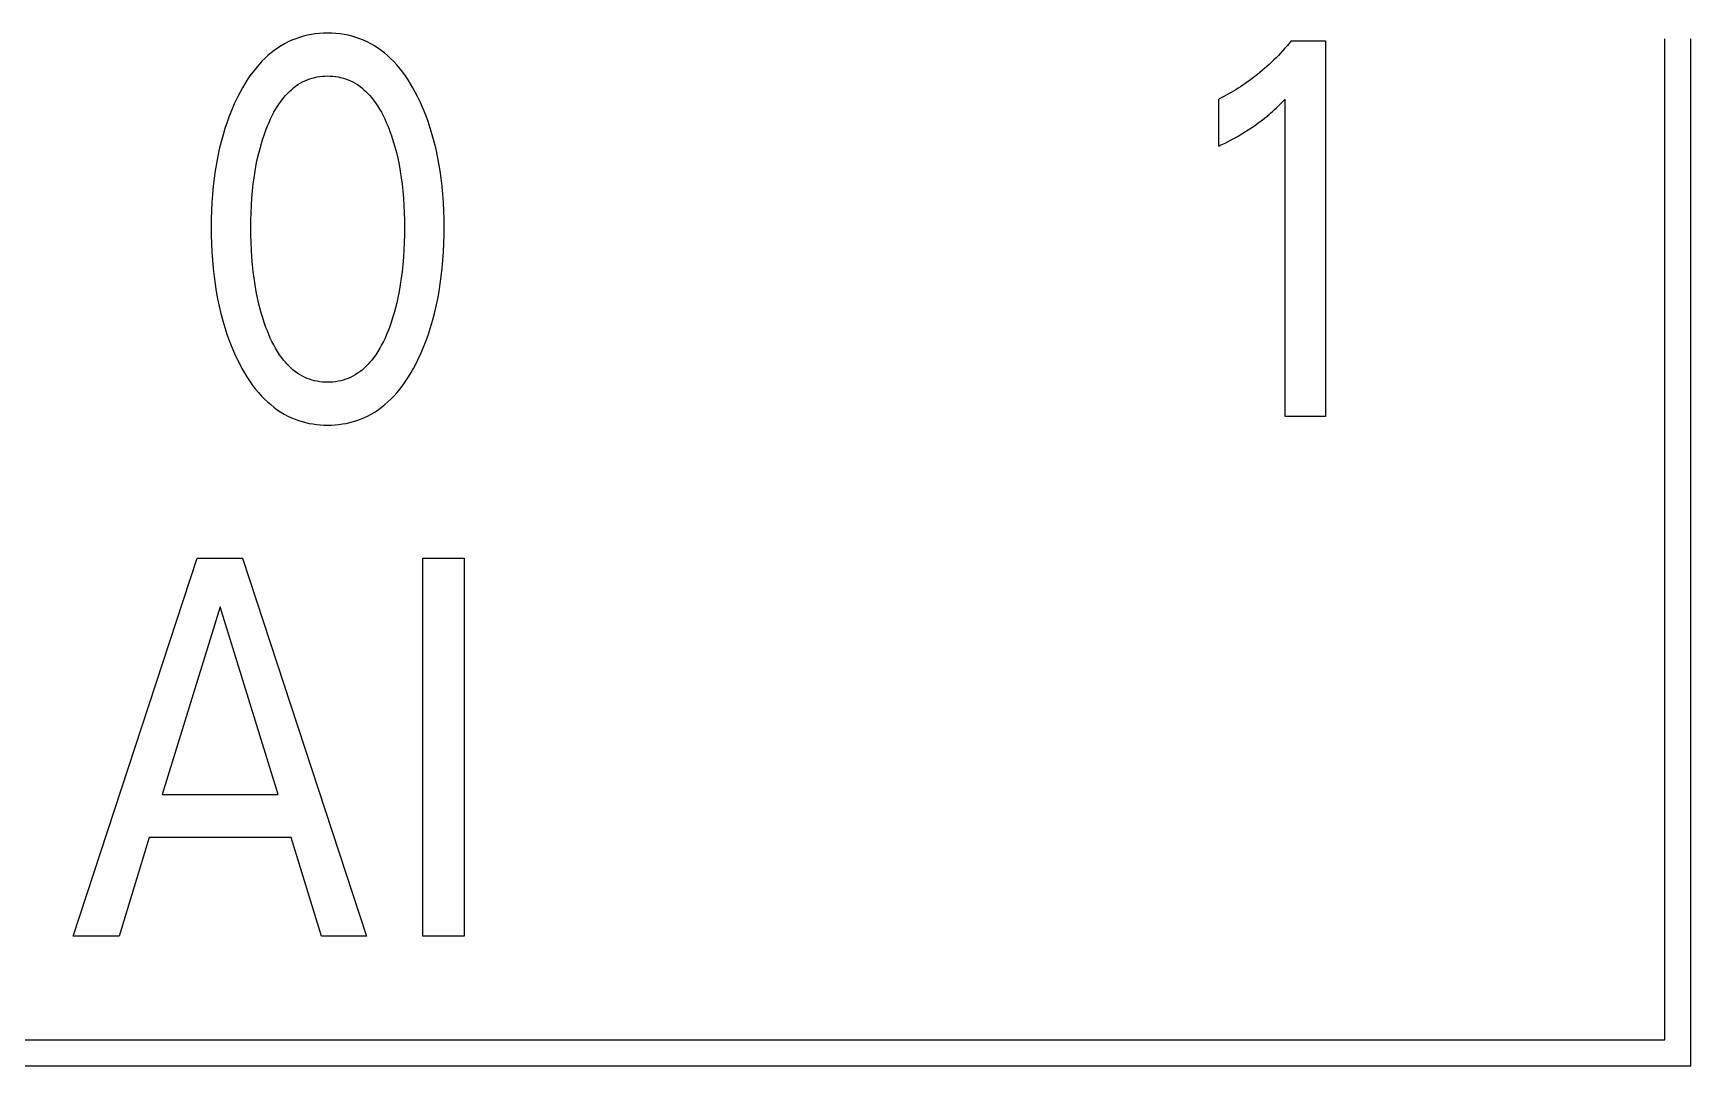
# Model space of a CAD drawing. Extents: x 867151 to 1787449, y -2071112 to -1028603.
# Drawn here: x 871194.9 to 871201.92, y -1032625.48 to -1032621.11 of the extents above; entities that cross this region are included whole.
import ezdxf

# ---------------------------------------------------------------- set-up
doc = ezdxf.new("R2010")
doc.units = 0
doc.header["$LTSCALE"] = 4
doc.header["$MEASUREMENT"] = 0
doc.layers.get('0').update_dxf_attribs({"linetype": 'CONTINUOUS'})
doc.layers.add('20000_FRONT_O', color=7, linetype='CONTINUOUS')

# ---------------------------------------------------------------- blocks, each defined once
blk = doc.blocks.new('CPU')
at = {"layer": '20000_FRONT_O', "color": 7, "linetype": 'Continuous'}
for p, q in [((82823.7387, 11079.4834), (82823.8839, 11079.4834)), ((82823.8839, 11079.4834), (82823.8839, 11077.8925)), ((82825.321, 11075.2525), (82825.321, 11079.4925)), ((82825.431, 11075.1425), (82825.431, 11079.4925)), ((82823.4321, 11079.0378), (82823.4321, 11079.2374)), ((82823.7124, 11077.8925), (82823.7124, 11079.2362)), ((82823.8839, 11077.8925), (82823.7124, 11077.8925)), ((82818.5802, 11075.6925), (82819.1055, 11077.2925)), ((82819.1055, 11077.2925), (82819.2978, 11077.2925)), ((82819.2978, 11077.2925), (82819.823, 11075.6925)), ((82820.0607, 11075.6925), (82820.0607, 11077.2925)), ((82820.0607, 11077.2925), (82820.2358, 11077.2925)), ((82820.2358, 11077.2925), (82820.2358, 11075.6925)), ((82819.2025, 11077.0861), (82818.9576, 11076.2912)), ((82819.4484, 11076.2912), (82819.2025, 11077.0861)), ((82818.9576, 11076.2912), (82819.4484, 11076.2912)), ((82818.9014, 11076.1098), (82818.7744, 11075.6925)), ((82819.5037, 11076.1098), (82818.9014, 11076.1098)), ((82819.6325, 11075.6925), (82819.5037, 11076.1098)), ((82818.7744, 11075.6925), (82818.5802, 11075.6925)), ((82819.823, 11075.6925), (82819.6325, 11075.6925)), ((82820.2358, 11075.6925), (82820.0607, 11075.6925)), ((82813.968, 11075.2525), (82825.321, 11075.2525)), ((82813.858, 11075.1425), (82825.431, 11075.1425))]:
    blk.add_line(p, q, dxfattribs=at)
for points in [[(82820.0399, 11078.1329), (82820.0523, 11078.1596), (82820.0638, 11078.1867), (82820.0745, 11078.2142), (82820.0844, 11078.2419), (82820.0936, 11078.2699), (82820.1019, 11078.2982), (82820.1101, 11078.329), (82820.1175, 11078.3601), (82820.124, 11078.3913), (82820.1298, 11078.4226), (82820.1348, 11078.4541), (82820.1391, 11078.4857), (82820.143, 11078.5205), (82820.1462, 11078.5554), (82820.1486, 11078.5903), (82820.1502, 11078.6253), (82820.1512, 11078.6603), (82820.1515, 11078.6953), (82820.1512, 11078.7299), (82820.1502, 11078.7644), (82820.1485, 11078.7989), (82820.1461, 11078.8333), (82820.1429, 11078.8677), (82820.1389, 11078.902), (82820.1345, 11078.9331), (82820.1294, 11078.9641), (82820.1236, 11078.995), (82820.1169, 11079.0257), (82820.1094, 11079.0562), (82820.1011, 11079.0864), (82820.0926, 11079.1142), (82820.0834, 11079.1417), (82820.0733, 11079.1689), (82820.0624, 11079.1959), (82820.0507, 11079.2225), (82820.0381, 11079.2487), (82820.0289, 11079.2666), (82820.0193, 11079.2842), (82820.0091, 11079.3016), (82819.9985, 11079.3186), (82819.9873, 11079.3353), (82819.9756, 11079.3515), (82819.9632, 11079.3673), (82819.9502, 11079.3826), (82819.9366, 11079.3974), (82819.9243, 11079.4096), (82819.9115, 11079.4214), (82819.8983, 11079.4326), (82819.8846, 11079.4432), (82819.8704, 11079.4533), (82819.8559, 11079.4627), (82819.8409, 11079.4714), (82819.8256, 11079.4794), (82819.8099, 11079.4866), (82819.7939, 11079.493), (82819.7776, 11079.4986), (82819.761, 11079.5034), (82819.7442, 11079.5074), (82819.7272, 11079.5106), (82819.71, 11079.5132), (82819.6927, 11079.5149), (82819.6754, 11079.516), (82819.658, 11079.5163), (82819.6407, 11079.516), (82819.6234, 11079.5149), (82819.6061, 11079.5131), (82819.589, 11079.5106), (82819.5721, 11079.5073), (82819.5553, 11079.5033), (82819.5388, 11079.4985), (82819.5225, 11079.493), (82819.5065, 11079.4866), (82819.4908, 11079.4794), (82819.4755, 11079.4714), (82819.4605, 11079.4627), (82819.446, 11079.4533), (82819.4319, 11079.4432), (82819.4182, 11079.4326), (82819.4049, 11079.4214), (82819.3921, 11079.4096), (82819.3798, 11079.3974), (82819.3661, 11079.3826), (82819.3531, 11079.3673), (82819.3407, 11079.3515), (82819.3289, 11079.3352), (82819.3176, 11079.3185), (82819.3069, 11079.3015), (82819.2968, 11079.2841), (82819.2871, 11079.2665), (82819.2779, 11079.2487), (82819.2745, 11079.2418)], [(82823.7387, 11079.4834), (82823.73, 11079.473), (82823.7211, 11079.4626), (82823.712, 11079.4523), (82823.7029, 11079.4422), (82823.6936, 11079.4322), (82823.6841, 11079.4223), (82823.6745, 11079.4125), (82823.6648, 11079.4029), (82823.655, 11079.3934), (82823.645, 11079.384), (82823.6353, 11079.3752), (82823.6255, 11079.3665), (82823.6156, 11079.3579), (82823.6055, 11079.3495), (82823.5954, 11079.3412), (82823.5851, 11079.3331), (82823.5747, 11079.3251), (82823.5642, 11079.3172), (82823.5535, 11079.3095), (82823.5428, 11079.302), (82823.5332, 11079.2954), (82823.5234, 11079.289), (82823.5136, 11079.2827), (82823.5037, 11079.2766), (82823.4937, 11079.2705), (82823.4836, 11079.2646), (82823.4735, 11079.2589), (82823.4633, 11079.2533), (82823.453, 11079.2478), (82823.4426, 11079.2425), (82823.4321, 11079.2374)], [(82819.3967, 11078.2701), (82819.3895, 11078.2905), (82819.3829, 11078.311), (82819.3767, 11078.3318), (82819.371, 11078.3526), (82819.3657, 11078.3736), (82819.361, 11078.3947), (82819.3553, 11078.4227), (82819.3504, 11078.4508), (82819.3461, 11078.479), (82819.3425, 11078.5073), (82819.3395, 11078.5357), (82819.3368, 11078.5671), (82819.3348, 11078.5986), (82819.3334, 11078.6301), (82819.3326, 11078.6616), (82819.3323, 11078.6931), (82819.3326, 11078.7241), (82819.3334, 11078.7552), (82819.3348, 11078.7862), (82819.3369, 11078.8172), (82819.3396, 11078.8482), (82819.3426, 11078.8761), (82819.3463, 11078.904), (82819.3506, 11078.9318), (82819.3556, 11078.9594), (82819.3614, 11078.9869), (82819.3662, 11079.0076), (82819.3715, 11079.0282), (82819.3773, 11079.0487), (82819.3836, 11079.069), (82819.3903, 11079.0892), (82819.3977, 11079.1092), (82819.4034, 11079.124), (82819.4096, 11079.1386), (82819.4161, 11079.1531), (82819.423, 11079.1674), (82819.4304, 11079.1814), (82819.4382, 11079.1952), (82819.4465, 11079.2087), (82819.4554, 11079.2218), (82819.4649, 11079.2346), (82819.4721, 11079.2436), (82819.4797, 11079.2525), (82819.4876, 11079.261), (82819.4958, 11079.2692), (82819.5044, 11079.277), (82819.5132, 11079.2845), (82819.5224, 11079.2916), (82819.5318, 11079.2982), (82819.5416, 11079.3043), (82819.5517, 11079.3098), (82819.5615, 11079.3146), (82819.5716, 11079.3189), (82819.5819, 11079.3226), (82819.5925, 11079.3259), (82819.6031, 11079.3287), (82819.6139, 11079.3309), (82819.6249, 11079.3327), (82819.6359, 11079.3339), (82819.6469, 11079.3346), (82819.658, 11079.3349), (82819.6691, 11079.3346), (82819.6801, 11079.3339), (82819.6911, 11079.3327), (82819.7021, 11079.3309), (82819.7129, 11079.3287), (82819.7236, 11079.3259), (82819.7341, 11079.3226), (82819.7444, 11079.3189), (82819.7545, 11079.3146), (82819.7643, 11079.3098), (82819.7744, 11079.3043), (82819.7842, 11079.2982), (82819.7936, 11079.2916), (82819.8028, 11079.2845), (82819.8116, 11079.277), (82819.8202, 11079.2692), (82819.8284, 11079.261), (82819.8363, 11079.2525), (82819.8439, 11079.2437), (82819.8511, 11079.2346), (82819.8606, 11079.2218), (82819.8695, 11079.2086), (82819.8778, 11079.1951), (82819.8857, 11079.1814), (82819.893, 11079.1673), (82819.8999, 11079.153), (82819.9064, 11079.1386), (82819.9126, 11079.124), (82819.9184, 11079.1092), (82819.9204, 11079.1038)], [(82819.2745, 11079.2418), (82819.2626, 11079.2167), (82819.2516, 11079.1912), (82819.2413, 11079.1654), (82819.2318, 11079.1393), (82819.223, 11079.113), (82819.2149, 11079.0864), (82819.2066, 11079.0561), (82819.1991, 11079.0256), (82819.1924, 11078.9949), (82819.1866, 11078.9641), (82819.1815, 11078.9331), (82819.1771, 11078.902), (82819.1731, 11078.8677), (82819.1699, 11078.8333), (82819.1675, 11078.7989), (82819.1658, 11078.7644), (82819.1649, 11078.7299), (82819.1645, 11078.6953), (82819.1648, 11078.6602), (82819.1658, 11078.6251), (82819.1674, 11078.5901), (82819.1698, 11078.555), (82819.173, 11078.5201), (82819.1769, 11078.4852), (82819.1812, 11078.4536), (82819.1862, 11078.4221), (82819.192, 11078.3907), (82819.1985, 11078.3595), (82819.2059, 11078.3285), (82819.2141, 11078.2977), (82819.2224, 11078.2696), (82819.2315, 11078.2416), (82819.2414, 11078.214), (82819.2521, 11078.1866), (82819.2637, 11078.1596), (82819.2761, 11078.1329), (82819.2853, 11078.1145), (82819.295, 11078.0963), (82819.3051, 11078.0784), (82819.3158, 11078.0608), (82819.327, 11078.0436), (82819.3389, 11078.0267), (82819.3513, 11078.0104), (82819.3644, 11077.9945), (82819.3782, 11077.9792), (82819.3905, 11077.9666), (82819.4033, 11077.9545), (82819.4166, 11077.9429), (82819.4303, 11077.9319), (82819.4445, 11077.9215), (82819.4592, 11077.9118), (82819.4742, 11077.9027), (82819.4897, 11077.8944), (82819.5055, 11077.887), (82819.5199, 11077.881), (82819.5346, 11077.8757), (82819.5495, 11077.8711), (82819.5646, 11077.8671), (82819.5799, 11077.8637), (82819.5954, 11077.861), (82819.6109, 11077.8589), (82819.6266, 11077.8574), (82819.6423, 11077.8565), (82819.658, 11077.8562), (82819.6738, 11077.8565), (82819.6895, 11077.8574), (82819.7052, 11077.8589), (82819.7208, 11077.861), (82819.7363, 11077.8637), (82819.7516, 11077.8671), (82819.7668, 11077.8711), (82819.7817, 11077.8757), (82819.7965, 11077.881), (82819.8109, 11077.887), (82819.8268, 11077.8944), (82819.8422, 11077.9027), (82819.8573, 11077.9117), (82819.8719, 11077.9215), (82819.8861, 11077.9319), (82819.8999, 11077.9429), (82819.9131, 11077.9545), (82819.9259, 11077.9666), (82819.9382, 11077.9792), (82819.952, 11077.9945), (82819.965, 11078.0104), (82819.9775, 11078.0268), (82819.9892, 11078.0437), (82820.0004, 11078.0609), (82820.0111, 11078.0785), (82820.0212, 11078.0964), (82820.0308, 11078.1146), (82820.0399, 11078.1329)], [(82823.4321, 11079.0378), (82823.4454, 11079.0444), (82823.4586, 11079.051), (82823.4717, 11079.0578), (82823.4848, 11079.0647), (82823.4978, 11079.0718), (82823.5107, 11079.079), (82823.5223, 11079.0856), (82823.5337, 11079.0924), (82823.545, 11079.0993), (82823.5563, 11079.1063), (82823.5674, 11079.1136), (82823.5785, 11079.121), (82823.5882, 11079.1277), (82823.5979, 11079.1346), (82823.6074, 11079.1417), (82823.6168, 11079.1488), (82823.6261, 11079.1562), (82823.6353, 11079.1637), (82823.6434, 11079.1704), (82823.6513, 11079.1773), (82823.6592, 11079.1843), (82823.6679, 11079.1923), (82823.6765, 11079.2003), (82823.6849, 11079.2085), (82823.6988, 11079.2223), (82823.7124, 11079.2362)], [(82819.9204, 11079.1038), (82819.9286, 11079.0809), (82819.936, 11079.0576), (82819.9429, 11079.0342), (82819.9491, 11079.0106), (82819.9546, 11078.9869), (82819.9604, 11078.9594), (82819.9654, 11078.9317), (82819.9697, 11078.904), (82819.9734, 11078.8761), (82819.9764, 11078.8482), (82819.9791, 11078.8172), (82819.9812, 11078.7862), (82819.9826, 11078.7552), (82819.9834, 11078.7241), (82819.9837, 11078.6931), (82819.9834, 11078.6616), (82819.9826, 11078.6301), (82819.9812, 11078.5986), (82819.9792, 11078.5671), (82819.9765, 11078.5357), (82819.9735, 11078.5073), (82819.9699, 11078.479), (82819.9656, 11078.4508), (82819.9607, 11078.4227), (82819.955, 11078.3947), (82819.9503, 11078.3736), (82819.9451, 11078.3527), (82819.9394, 11078.3318), (82819.9332, 11078.3111), (82819.9265, 11078.2905), (82819.9193, 11078.2701), (82819.9135, 11078.2549), (82819.9074, 11078.2399), (82819.9009, 11078.225), (82819.894, 11078.2103), (82819.8866, 11078.1959), (82819.8788, 11078.1817), (82819.8704, 11078.1678), (82819.8615, 11078.1542), (82819.8519, 11078.141), (82819.8447, 11078.1317), (82819.8371, 11078.1226), (82819.8292, 11078.1139), (82819.821, 11078.1054), (82819.8124, 11078.0973), (82819.8036, 11078.0896), (82819.7944, 11078.0824), (82819.7849, 11078.0756), (82819.775, 11078.0692), (82819.7648, 11078.0635), (82819.755, 11078.0586), (82819.7448, 11078.0542), (82819.7345, 11078.0503), (82819.7239, 11078.047), (82819.7132, 11078.0441), (82819.7023, 11078.0418), (82819.6914, 11078.04), (82819.6803, 11078.0387), (82819.6692, 11078.0379), (82819.658, 11078.0377), (82819.6469, 11078.0379), (82819.6357, 11078.0387), (82819.6247, 11078.04), (82819.6137, 11078.0418), (82819.6028, 11078.0441), (82819.5921, 11078.047), (82819.5815, 11078.0503), (82819.5712, 11078.0542), (82819.561, 11078.0586), (82819.5512, 11078.0635), (82819.541, 11078.0692), (82819.5312, 11078.0755), (82819.5216, 11078.0824), (82819.5124, 11078.0896), (82819.5036, 11078.0973), (82819.495, 11078.1054), (82819.4868, 11078.1139), (82819.4789, 11078.1226), (82819.4713, 11078.1317), (82819.4641, 11078.141), (82819.4545, 11078.1542), (82819.4456, 11078.1678), (82819.4372, 11078.1817), (82819.4294, 11078.1959), (82819.422, 11078.2104), (82819.4151, 11078.2251), (82819.4086, 11078.24), (82819.4025, 11078.255), (82819.3967, 11078.2701)]]:
    blk.add_lwpolyline(points, dxfattribs=at)

msp = doc.modelspace()

# ---------------------------------------------------------------- block references
msp.add_blockref('CPU', (788376.4881, -1043700.6242))

doc.saveas('drawing.dxf')
